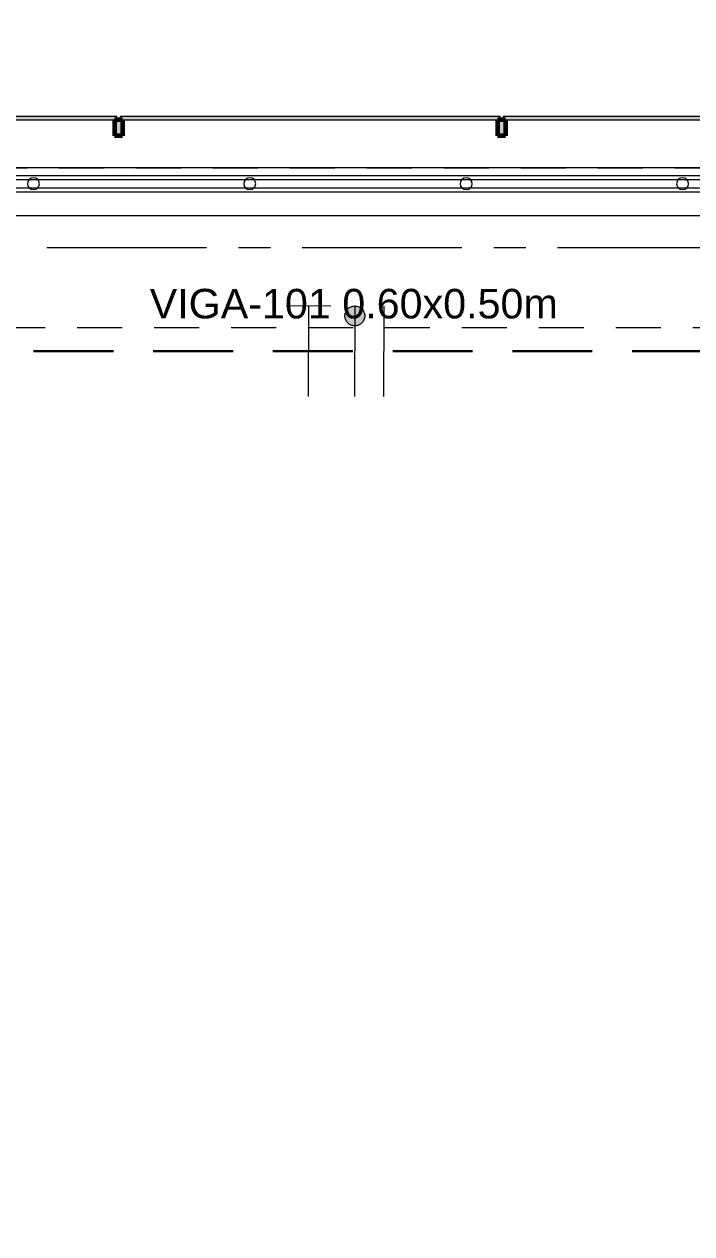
# Model space of a CAD drawing. Header units: inches. Extents: x -19 to 5698, y -728 to 92.
# Drawn here: x 231.574 to 233.666, y 36.561 to 40.35 of the extents above; entities that cross this region are included whole.
import ezdxf

# ---------------------------------------------------------------- set-up
doc = ezdxf.new("R2010")
doc.units = ezdxf.units.IN
doc.header["$MEASUREMENT"] = 0
doc.set_wipeout_variables(frame=1)
for name, pattern in [('HIDDEN', [0.375, 0.25, -0.125]), ('Hidden Line', [0.195611, 0.141111, -0.0545]), ('Punto & Raya', [0.65, 0.5, -0.075, 0, -0.075]), ('Rayas', [0.282222, 0.141111, -0.141111]), ('RAYITAS', [0.375, 0.25, -0.125]), ('Wipeout_Contour', [1, 0, -1])]:
    doc.linetypes.add(name, pattern=pattern)
for name, color, linetype, lineweight in [('00 conduct tomacorr', 120, 'HIDDEN', 30), ('T-TECHO-E', 150, 'Continuous', 20), ('TOMACORRIENTE', 22, 'RAYITAS', 9)]:
    doc.layers.add(name, color=color, linetype=linetype, lineweight=lineweight)
for name, color, linetype in [('02 _ ARQ _ ALB _ Ejes Generales', 251, 'Continuous'), ('02 _ ARQ _ ZON _ Espacio.3D', 7, 'Continuous'), ('08 _ STR _ EXT _ 07 Losa Aligerada', 7, 'Continuous'), ('08 _ STR _ EXT _ 09 Vigas', 251, 'Continuous'), ('Acabado - Muros', 7, 'Continuous'), ('Estructura - 04 MURO', 7, 'Continuous'), ('Interior - Escaleras & Barandillas', 7, 'Continuous'), ('Notas - Etiquetas', 7, 'Continuous')]:
    doc.layers.add(name, color=color, linetype=linetype)
doc.styles.add('Estilo_Generado_4', font='swisse.ttf')

# ---------------------------------------------------------------- blocks, each defined once
blk = doc.blocks.new('a')
at = {"layer": 'TOMACORRIENTE', "ltscale": 0.05}
h = blk.add_hatch(color=4, dxfattribs=at)
edge = h.paths.add_edge_path()
edge.add_arc((0, 0.0752), 0.0211, 0, 360)
at = {"layer": 'TOMACORRIENTE', "color": 4}
for p, q in [((-0.1455, 0.0963), (-0.0515, 0.0963)), ((-0.0985, 0.0963), (-0.0985, -0.0966)), ((0, 0.0963), (0, -0.0963)), ((0.0623, -0.0963), (0.0623, 0.0963))]:
    blk.add_line(p, q, dxfattribs=at)
blk.add_circle((0, 0.0752), 0.0211, dxfattribs=at)
blk = doc.blocks.new('CABLE 3FACE')
at = {"layer": 'T-TECHO-E', "rotation": 59.94170052614085}
blk.add_blockref('a', (0, 0), dxfattribs=at)

msp = doc.modelspace()

# ---------------------------------------------------------------- hatches: boundary and pattern name
at = {"layer": 'Acabado - Muros', "linetype": 'Continuous', "lineweight": 9}
for points in [[(230.675, 40.06), (230.675, 40.05), (231.865, 40.05), (231.865, 40.06)], [(231.875, 40.06), (231.875, 40.05), (233.065, 40.05), (233.065, 40.06)], [(233.075, 40.06), (233.075, 40.05), (234.265, 40.05), (234.265, 40.06)]]:
    msp.add_hatch(color=250, dxfattribs=at).paths.add_polyline_path(points)
at = {"layer": 'Acabado - Muros', "linetype": 'Continuous', "lineweight": 0}
for points in [[(231.8575, 40), (231.8825, 40), (231.8825, 40.05), (231.8575, 40.05)], [(233.0575, 40), (233.0825, 40), (233.0825, 40.05), (233.0575, 40.05)]]:
    msp.add_hatch(color=254, dxfattribs=at).paths.add_polyline_path(points)

# ---------------------------------------------------------------- linework, layer by layer
at = {"layer": '00 conduct tomacorr'}
msp.add_line((231.2287, 39.3255, 0.0002), (233.9906, 39.325, 0.0003), dxfattribs=at)
at = {"layer": '02 _ ARQ _ ALB _ Ejes Generales', "color": 251, "linetype": 'Punto & Raya', "lineweight": 13, "true_color": 0x636466}
msp.add_line((190.8454, 39.65), (239.57, 39.65), dxfattribs=at)
at = {"layer": '02 _ ARQ _ ZON _ Espacio.3D', "color": 254, "linetype": 'Continuous', "lineweight": 0, "flags": 128}
msp.add_lwpolyline([(229.07, 31), (229.57, 31), (229.57, 29.7499), (235.57, 29.75), (235.57, 30.2), (236.07, 30.2), (236.07, 30.7), (236.42, 30.7), (236.42, 31.8991), (237.7701, 31.8991), (237.7701, 32.9963), (236.4201, 32.9963), (236.4201, 39), (236.07, 39), (236.07, 39.4), (235.67, 39.4), (235.67, 39.7505), (229.57, 39.7505), (229.57, 39), (229.07, 39)], dxfattribs=at)
at = {"layer": '08 _ STR _ EXT _ 07 Losa Aligerada', "color": 7, "linetype": 'Rayas', "lineweight": 18, "flags": 128}
msp.add_lwpolyline([(193.22, 11.97, 1.049431), (198.7937, 6.3), (209.6003, 6.3), (209.6003, 6.2005), (214.7981, 6.2005), (214.7981, 7.2), (222.07, 7.2), (222.07, 5.6637), (223.2699, 5.6637), (223.2699, 4.2), (228.3699, 4.2), (228.3699, 5.6637), (229.57, 5.6637), (229.57, 7.2), (236.57, 7.2), (236.57, 14.9999), (236.57, 15.1499), (236.57, 15.1499), (236.57, 15.7999), (236.57, 15.7999), (236.57, 18.1001), (236.57, 20.35), (234.07, 20.35), (231.67, 20.35), (231.67, 22.35), (231.67, 22.6), (231.67, 24.5), (231.67, 24.75), (231.67, 26.75), (236.57, 26.75), (236.57, 29.7), (236.57, 35.2005), (236.57, 39.9), (228.67, 39.9), (223.5529, 39.9), (223.5529, 40.9), (218.9324, 40.9), (218.9324, 39.9), (208.37, 39.9), (208.37, 41.4352), (207.42, 41.4352), (207.42, 42.9), (202.22, 42.9), (202.22, 41.4352), (201.2699, 41.4352), (201.2699, 39.9), (196.2701, 39.9), (196.2701, 41.1), (192.8701, 41.1), (192.8701, 37.7), (194.07, 37.7), (194.07, 33.9), (193.17, 33.9), (193.17, 21.2663), (193.22, 21.2663)], format="xyb", close=True, dxfattribs=at)
at = {"layer": '08 _ STR _ EXT _ 07 Losa Aligerada', "color": 7, "linetype": 'Continuous', "lineweight": 18, "flags": 128}
msp.add_lwpolyline([(236.57, 26.75), (236.57, 39.9), (228.67, 39.9), (226.1798, 39.9), (226.1798, 40.9), (221.5593, 40.9), (221.5593, 39.9), (208.37, 39.9), (208.37, 42.6544), (207.42, 42.6544)], dxfattribs=at)
at = {"layer": '08 _ STR _ EXT _ 09 Vigas', "color": 251, "linetype": 'Hidden Line', "lineweight": 13, "true_color": 0x636466}
msp.add_line((229.57, 39.4), (236.07, 39.4), dxfattribs=at)
at = {"layer": 'Acabado - Muros', "color": 7, "linetype": 'Continuous', "lineweight": 60}
for p, q in [((231.8825, 40.05), (231.8575, 40.05)), ((231.8575, 40.05), (231.8575, 40)), ((231.8825, 40.05), (231.8825, 40)), ((233.0575, 40.05), (233.0575, 40)), ((233.0825, 40.05), (233.0575, 40.05)), ((233.0825, 40.05), (233.0825, 40)), ((231.8825, 40), (231.8575, 40)), ((233.0825, 40), (233.0575, 40))]:
    msp.add_line(p, q, dxfattribs=at)
at = {"layer": 'Acabado - Muros', "color": 7, "linetype": 'Continuous', "lineweight": 13, "flags": 128}
for points in [[(230.675, 40.06), (230.675, 40.05), (231.865, 40.05), (231.865, 40.06)], [(231.875, 40.06), (231.875, 40.05), (233.065, 40.05), (233.065, 40.06)], [(233.075, 40.06), (233.075, 40.05), (234.265, 40.05), (234.265, 40.06)]]:
    msp.add_lwpolyline(points, close=True, dxfattribs=at)

# ---------------------------------------------------------------- block references
at = {"layer": '00 conduct tomacorr', "xscale": 1.47256122672843, "yscale": 1.47256122672843, "zscale": 1.47256122672843, "rotation": 299.7894777823319}
msp.add_blockref('CABLE 3FACE', (232.6096, 39.3252, 0.0002), dxfattribs=at)

# ---------------------------------------------------------------- texts
at = {"layer": 'Notas - Etiquetas', "color": 171, "linetype": 'Continuous', "lineweight": 13, "insert": (231.9675, 39.4267), "char_height": 0.0925, "attachment_point": 7, "style": 'Estilo_Generado_4'}
msp.add_mtext('\\A1;{\\pql;\\fSwis721 Ex BT|b0|i0|c0|p34;VIGA-101\\fSwis721 Ex BT|b0|i0|c0|p34; \\fSwis721 Ex BT|b0|i0|c0|p34;0.60\\fSwis721 Ex BT|b0|i0|c0|p34;x\\fSwis721 Ex BT|b0|i0|c0|p34;0.50\\fSwis721 Ex BT|b0|i0|c0|p34;m}', dxfattribs=at)

# ---------------------------------------------------------------- next in the draw order: wipeouts: each hides what was drawn before it
at = {"color": 254, "linetype": 'Wipeout_Contour', "lineweight": 0, "ltscale": 6624.867856}
msp.add_wipeout([(229.57, 39.75), (235.67, 39.75), (235.67, 39.9), (229.57, 39.9)], dxfattribs=at).dxf.layer = 'Estructura - 04 MURO'

# ---------------------------------------------------------------- next in the draw order: linework, layer by layer
at = {"layer": '08 _ STR _ EXT _ 09 Vigas', "color": 251, "linetype": 'Hidden Line', "lineweight": 13, "true_color": 0x636466}
msp.add_line((194.07, 39.9), (236.57, 39.9), dxfattribs=at)
at = {"layer": 'Estructura - 04 MURO', "color": 7, "linetype": 'Continuous', "lineweight": 13, "flags": 128}
for points in [[(235.67, 39.9), (229.57, 39.9)], [(229.57, 39.75), (235.67, 39.75)]]:
    msp.add_lwpolyline(points, dxfattribs=at)
at = {"layer": 'Interior - Escaleras & Barandillas', "color": 161, "linetype": 'Continuous', "lineweight": 13, "flags": 128}
for points in [[(229.57, 39.875), (229.57, 39.825), (235.67, 39.825), (235.67, 39.875)], [(229.57, 39.8625), (229.57, 39.8375), (235.67, 39.8375), (235.67, 39.8625)], [(229.57, 39.8625), (229.57, 39.8375), (235.67, 39.8375), (235.67, 39.8625)], [(229.57, 39.8625), (229.57, 39.8375), (235.67, 39.8375), (235.67, 39.8625)]]:
    msp.add_lwpolyline(points, close=True, dxfattribs=at)
for points in [[(231.6034, 39.8313, 1), (231.6034, 39.8688, 1)], [(232.2811, 39.8313, 1), (232.2811, 39.8688, 1)], [(232.9589, 39.8313, 1), (232.9589, 39.8688, 1)], [(233.6367, 39.8313, 1), (233.6367, 39.8688, 1)]]:
    msp.add_lwpolyline(points, format="xyb", close=True, dxfattribs=at)

doc.saveas('drawing.dxf')
